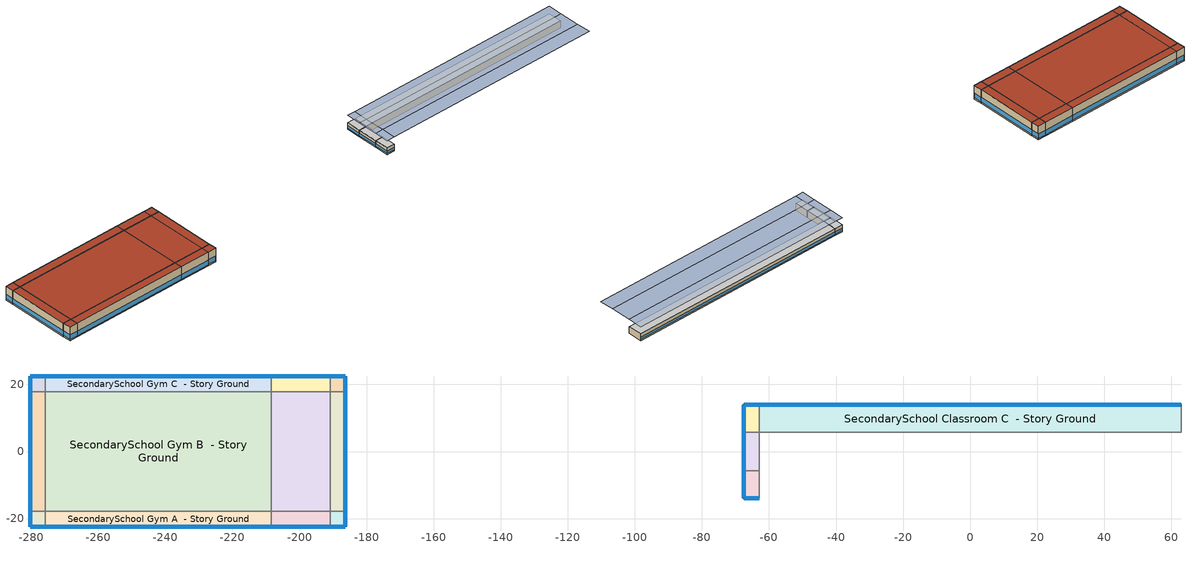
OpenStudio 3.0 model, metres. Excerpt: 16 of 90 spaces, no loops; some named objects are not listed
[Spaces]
SecondarySchool Classroom A end_a - Story Ground
 floor adiabatic (Typical Interior Floor): -67.46,-13.88 -67.46,-5.74 -62.89,-5.74 -62.89,-13.88 z0
 wall outside: -67.46,-5.74 -67.46,-13.88 -62.89,-13.88 z0:3.96
 wall to SecondarySchool Corridor B end_a - Story Ground: -62.89,-5.74 -67.46,-5.74 z0:3.96
 wall to SecondarySchool Classroom A  - Story Ground: -62.89,-13.88 -62.89,-5.74 z0:3.96
 window: -67.46,-5.77 -67.46,-13.86 / -67.44,-13.88 -62.92,-13.88 z0.76:2.08
 ceiling adiabatic (Typical Interior Ceiling): -62.89,-13.88 -62.89,-5.74 -67.46,-5.74 -67.46,-13.88 z3.96
SecondarySchool Corridor B end_a - Story Ground
 floor adiabatic (Typical Interior Floor): -67.46,-5.74 -67.46,5.74 -62.89,5.74 -62.89,-5.74 z0
 wall outside: -67.46,5.74 -67.46,-5.74 z0:3.96
 wall to SecondarySchool Classroom C end_a - Story Ground: -62.89,5.74 -67.46,5.74 z0:3.96
 wall to SecondarySchool Corridor B  - Story Ground: -62.89,-5.74 -62.89,5.74 z0:3.96
 window: -67.46,5.72 -67.46,-5.72 z0.76:2.08
 ceiling adiabatic (Typical Interior Ceiling): -62.89,-5.74 -62.89,5.74 -67.46,5.74 -67.46,-5.74 z3.96
SecondarySchool Classroom C end_a - Story Ground
 floor adiabatic (Typical Interior Floor): -67.46,5.74 -67.46,13.88 -62.89,13.88 -62.89,5.74 z0
 wall outside: -62.89,13.88 -67.46,13.88 -67.46,5.74 z0:3.96
 wall to SecondarySchool Classroom C  - Story Ground: -62.89,5.74 -62.89,13.88 z0:3.96
 window: -67.46,13.86 -67.46,5.77 / -62.92,13.88 -67.44,13.88 z0.76:2.08
 ceiling adiabatic (Typical Interior Ceiling): -62.89,5.74 -62.89,13.88 -67.46,13.88 -67.46,5.74 z3.96
SecondarySchool Classroom C  - Story Ground
 floor adiabatic (Typical Interior Floor): -62.89,5.74 -62.89,13.88 62.89,13.88 62.89,5.74 z0
 wall outside: 62.89,13.88 -62.89,13.88 z0:3.96
 wall to SecondarySchool Classroom C end_b - Story Ground: 62.89,5.74 62.89,13.88 z0:3.96
 wall to SecondarySchool Corridor B  - Story Ground: -62.89,5.74 62.89,5.74 z0:3.96
 window: 62.87,13.88 -62.87,13.88 z0.76:2.07
 ceiling adiabatic (Typical Interior Ceiling): 62.89,5.74 62.89,13.88 -62.89,13.88 -62.89,5.74 z3.96
SecondarySchool Gym A end_a - Story Ground
 floor ground: -280.39,-22.39 -280.39,-17.82 -275.82,-17.82 -275.82,-22.39 z0
 wall outside: -280.39,-17.82 -280.39,-22.39 -275.82,-22.39 z0:7.92
 wall to SecondarySchool Gym B end_a - Story Ground: -275.82,-17.82 -280.39,-17.82 z0:7.92
 wall to SecondarySchool Gym A  - Story Ground: -275.82,-22.39 -275.82,-17.82 z0:7.92
 window: -280.36,-22.39 -275.84,-22.39 / -280.39,-17.85 -280.39,-22.37 z0.76:3.41
 roof outside: -275.82,-22.39 -275.82,-17.82 -280.39,-17.82 -280.39,-22.39 z7.92
SecondarySchool Gym B end_a - Story Ground
 floor ground: -280.39,-17.82 -280.39,17.82 -275.82,17.82 -275.82,-17.82 z0
 wall outside: -280.39,17.82 -280.39,-17.82 z0:7.92
 wall to SecondarySchool Gym C end_a - Story Ground: -275.82,17.82 -280.39,17.82 z0:7.92
 wall to SecondarySchool Gym B  - Story Ground: -275.82,-17.82 -275.82,17.82 z0:7.92
 window: -280.39,17.8 -280.39,-17.8 z0.76:3.38
 roof outside: -275.82,-17.82 -275.82,17.82 -280.39,17.82 -280.39,-17.82 z7.92
SecondarySchool Gym C end_a - Story Ground
 floor ground: -280.39,17.82 -280.39,22.39 -275.82,22.39 -275.82,17.82 z0
 wall outside: -275.82,22.39 -280.39,22.39 -280.39,17.82 z0:7.92
 wall to SecondarySchool Gym C  - Story Ground: -275.82,17.82 -275.82,22.39 z0:7.92
 window: -280.39,22.37 -280.39,17.85 / -275.84,22.39 -280.36,22.39 z0.76:3.41
 roof outside: -275.82,17.82 -275.82,22.39 -280.39,22.39 -280.39,17.82 z7.92
SecondarySchool Gym A  - Story Ground
 floor ground: -275.82,-22.39 -275.82,-17.82 -208.38,-17.82 -208.38,-22.39 z0
 wall outside: -275.82,-22.39 -208.38,-22.39 z0:7.92
 wall to SecondarySchool Gym B  - Story Ground: -208.38,-17.82 -275.82,-17.82 z0:7.92
 wall to SecondarySchool Auditorium A  - Story Ground: -208.38,-22.39 -208.38,-17.82 z0:7.92
 window: -275.79,-22.39 -208.41,-22.39 z0.76:3.38
 roof outside: -208.38,-22.39 -208.38,-17.82 -275.82,-17.82 -275.82,-22.39 z7.92
SecondarySchool Gym B  - Story Ground
 floor ground: -275.82,-17.82 -275.82,17.82 -208.38,17.82 -208.38,-17.82 z0
 wall to SecondarySchool Gym C  - Story Ground: -208.38,17.82 -275.82,17.82 z0:7.92
 wall to SecondarySchool Auditorium B  - Story Ground: -208.38,-17.82 -208.38,17.82 z0:7.92
 roof outside: -208.38,-17.82 -208.38,17.82 -275.82,17.82 -275.82,-17.82 z7.92
SecondarySchool Gym C  - Story Ground
 floor ground: -275.82,17.82 -275.82,22.39 -208.38,22.39 -208.38,17.82 z0
 wall outside: -208.38,22.39 -275.82,22.39 z0:7.92
 wall to SecondarySchool Auditorium C  - Story Ground: -208.38,17.82 -208.38,22.39 z0:7.92
 window: -208.41,22.39 -275.79,22.39 z0.76:3.38
 roof outside: -208.38,17.82 -208.38,22.39 -275.82,22.39 -275.82,17.82 z7.92
SecondarySchool Auditorium A  - Story Ground
 floor ground: -208.38,-22.39 -208.38,-17.82 -190.91,-17.82 -190.91,-22.39 z0
 wall outside: -208.38,-22.39 -190.91,-22.39 z0:7.92
 wall to SecondarySchool Auditorium B  - Story Ground: -190.91,-17.82 -208.38,-17.82 z0:7.92
 wall to SecondarySchool Auditorium A end_b - Story Ground: -190.91,-22.39 -190.91,-17.82 z0:7.92
 window: -208.36,-22.39 -190.93,-22.39 z0.76:3.38
 roof outside: -190.91,-22.39 -190.91,-17.82 -208.38,-17.82 -208.38,-22.39 z7.92
SecondarySchool Auditorium B  - Story Ground
 floor ground: -208.38,-17.82 -208.38,17.82 -190.91,17.82 -190.91,-17.82 z0
 wall to SecondarySchool Auditorium C  - Story Ground: -190.91,17.82 -208.38,17.82 z0:7.92
 wall to SecondarySchool Auditorium B end_b - Story Ground: -190.91,-17.82 -190.91,17.82 z0:7.92
 roof outside: -190.91,-17.82 -190.91,17.82 -208.38,17.82 -208.38,-17.82 z7.92
SecondarySchool Auditorium C  - Story Ground
 floor ground: -208.38,17.82 -208.38,22.39 -190.91,22.39 -190.91,17.82 z0
 wall outside: -190.91,22.39 -208.38,22.39 z0:7.92
 wall to SecondarySchool Auditorium C end_b - Story Ground: -190.91,17.82 -190.91,22.39 z0:7.92
 window: -190.93,22.39 -208.36,22.39 z0.76:3.38
 roof outside: -190.91,17.82 -190.91,22.39 -208.38,22.39 -208.38,17.82 z7.92
SecondarySchool Auditorium A end_b - Story Ground
 floor ground: -190.91,-22.39 -190.91,-17.82 -186.34,-17.82 -186.34,-22.39 z0
 wall outside: -190.91,-22.39 -186.34,-22.39 -186.34,-17.82 z0:7.92
 wall to SecondarySchool Auditorium B end_b - Story Ground: -186.34,-17.82 -190.91,-17.82 z0:7.92
 window: -186.34,-22.37 -186.34,-17.85 / -190.88,-22.39 -186.36,-22.39 z0.76:3.41
 roof outside: -186.34,-22.39 -186.34,-17.82 -190.91,-17.82 -190.91,-22.39 z7.92
SecondarySchool Auditorium B end_b - Story Ground
 floor ground: -190.91,-17.82 -190.91,17.82 -186.34,17.82 -186.34,-17.82 z0
 wall outside: -186.34,-17.82 -186.34,17.82 z0:7.92
 wall to SecondarySchool Auditorium C end_b - Story Ground: -186.34,17.82 -190.91,17.82 z0:7.92
 window: -186.34,-17.8 -186.34,17.8 z0.76:3.38
 roof outside: -186.34,-17.82 -186.34,17.82 -190.91,17.82 -190.91,-17.82 z7.92
SecondarySchool Auditorium C end_b - Story Ground
 floor ground: -190.91,17.82 -190.91,22.39 -186.34,22.39 -186.34,17.82 z0
 wall outside: -186.34,17.82 -186.34,22.39 -190.91,22.39 z0:7.92
 window: -186.36,22.39 -190.88,22.39 / -186.34,17.85 -186.34,22.37 z0.76:3.41
 roof outside: -186.34,17.82 -186.34,22.39 -190.91,22.39 -190.91,17.82 z7.92
shading: -186.34,-22.39 -186.34,-17.82 -190.91,-17.82 -190.91,-22.39 z8.23; -190.91,-22.39 -190.91,-17.82 -208.38,-17.82 -208.38,-22.39 z8.23; -208.38,17.82 -208.38,22.39 -275.82,22.39 -275.82,17.82 z8.23; -208.38,-17.82 -208.38,17.82 -275.82,17.82 -275.82,-17.82 z8.23; -208.38,-22.39 -208.38,-17.82 -275.82,-17.82 -275.82,-22.39 z8.23; -275.82,17.82 -275.82,22.39 -280.39,22.39 -280.39,17.82 z8.23; -275.82,-22.39 -275.82,-17.82 -280.39,-17.82 -280.39,-22.39 z8.23; -62.89,5.74 -62.89,13.88 -67.46,13.88 -67.46,5.74 z8.23; 62.89,5.74 62.89,13.88 -62.89,13.88 -62.89,5.74 z8.23; 62.89,-5.74 62.89,5.74 -62.89,5.74 -62.89,-5.74 z8.23; -186.34,17.82 -186.34,22.39 -190.91,22.39 -190.91,17.82 z8.23; 62.89,-13.88 62.89,-5.74 -62.89,-5.74 -62.89,-13.88 z8.23; -190.91,17.82 -190.91,22.39 -208.38,22.39 -208.38,17.82 z8.23; -62.89,-5.74 -62.89,5.74 -67.46,5.74 -67.46,-5.74 z8.23; -62.89,-13.88 -62.89,-5.74 -67.46,-5.74 -67.46,-13.88 z8.23; -275.82,-17.82 -275.82,17.82 -280.39,17.82 -280.39,-17.82 z8.23; -190.91,-17.82 -190.91,17.82 -208.38,17.82 -208.38,-17.82 z8.23; -186.34,-17.82 -186.34,17.82 -190.91,17.82 -190.91,-17.82 z8.23
[Site]
Chicago Ohare Intl Ap_IL_USA: Latitude {deg}=41.98; Longitude {deg}=-87.92; Time Zone {hr}=-6; Elevation {m}=201; Terrain=City
[ClimateZones]
Climate Zone Institution Name 1=ASHRAE; Climate Zone Document Name 1=ANSI/ASHRAE Standard 169; Climate Zone Document Year 1=2006; Climate Zone Value 1=5A
[Site:WaterMainsTemperature]
Calculation Method=Correlation; Annual Average Outdoor Air Temperature {C}=9.925; Maximum Difference In Monthly Average Outdoor Air Temperatures {deltaC}=28.7
[SizingPeriod:DesignDay] Barometric Pressure {Pa}=98934; Sky Clearness=0; Rain Indicator=0; Snow Indicator=0; Day of Month=21; Daylight Saving Time Indicator=0; Humidity Indicating Type=Wetbulb; Dry-Bulb Temperature Range Modifier Type=DefaultMultipliers
Name | Maximum Dry-Bulb Temperature {C} | Daily Dry-Bulb Temperature Range {deltaC} | Humidity Indicating Conditions at Maximum Dry-Bulb | Wind Speed {m/s} | Wind Direction {deg} | Month | Day Type | Solar Model Indicator | ASHRAE Taub | ASHRAE Taud
Chicago Ohare Intl Ap Ann Clg .4% Condns DB=>MWB 1 | 33.3 | 10.5 | 23.7 | 5.2 | 230 | 7 | SummerDesignDay | ASHRAETau | 0.455 | 2.05
Chicago Ohare Intl Ap Ann Clg .4% Condns WB=>MDB 1 | 31.2 | 10.5 | 25.5 | 5.2 | 230 | 7 | SummerDesignDay | ASHRAETau | 0.455 | 2.05
Chicago Ohare Intl Ap Ann Htg 99.6% Condns DB 1 | -20 | 0 | -20 | 4.9 | 270 | 1 | WinterDesignDay | ASHRAEClearSky
[Building]
90.1-2013|SecondarySchool: Default Construction Set=Res 90.1-2013 - SecSchl - ASHRAE 169-2013-5A; Standards Building Type=SecondarySchool
[Site:GroundTemperature:BuildingSurface]
20.75, 20.7, 20.7, 20.72, 20.75, 22.99, 23.34, 23.42, 23.45, 21.19, 20.91, 20.81
[DefaultConstructionSet]
Res 90.1-2013 - SecSchl - ASHRAE 169-2013-5A: Default Exterior Surface Constructions=Default Surface Constructions 1; Default Interior Surface Constructions=Default Surface Constructions 2; Default Ground Contact Surface Constructions=Default Surface Constructions 3; Default Exterior SubSurface Constructions=Default Sub Surface Constructions 1; Default Interior SubSurface Constructions=Default Sub Surface Constructions 2; Interior Partition Construction=Typical Interior Partition
[DefaultSurfaceConstructions]
Name | Floor Construction | Wall Construction | Roof Ceiling Construction
Default Surface Constructions 1 | Typical Insulated Exterior Mass Floor R-17.54 | Typical Insulated Steel Framed Exterior Wall R-18.18 | Typical IEAD Roof R-31.25
Default Surface Constructions 2 | Typical Interior Floor | Typical Interior Wall | Typical Interior Ceiling
Default Surface Constructions 3 | Typical Insulated Carpeted 8in Slab Floor | Typical Insulated Basement Mass Wall
[Construction]
Typical Insulated Exterior Mass Floor R-17.54: Typical Insulation R-14.97, 4 in. Normalweight Concrete Floor, Typical Carpet Pad
Typical Insulated Steel Framed Exterior Wall R-18.18: 25mm Stucco, 5/8 in. Gypsum Board, Typical Insulation R-16.0, 5/8 in. Gypsum Board
Typical IEAD Roof R-31.25: Roof Membrane, Typical Insulation R-30.13, Metal Roof Surface
Typical Interior Floor: 100mm Normalweight concrete floor, CP02 CARPET PAD
Typical Interior Wall: G01 13mm gypsum board, G01 13mm gypsum board
Typical Interior Ceiling: CP02 CARPET PAD, 100mm Normalweight concrete floor
Typical Insulated Carpeted 8in Slab Floor: 8 in. Normalweight Concrete Floor, Typical Carpet Pad
Typical Insulated Basement Mass Wall: 8 in. Concrete Block Basement Wall
U 0.48 SHGC 0.40 Dbl Ref-D Clr 6mm/13mm: REF D CLEAR 6MM, AIR 13MM, CLEAR 6MM
Typical Insulated Metal Door R-2.0: F08 Metal surface, Typical Insulation R-1.15
U 0.44 SHGC 0.26 Dbl Ref-B-H Clr 6mm/13mm Air: REF B CLEAR HI 6MM, AIR 13MM, CLEAR 6MM
Typical Overhead Door R-2.0: Typical Insulation R-1.15 1
Window_U_0.50_SHGC_0.40_Skylight_Frame_Width_0.430_in: Glass_2052_LayerAvg, Gap_1_W_0_0038, Glass_2027F_LayerAvg
Typical Interior Window: Clear 3mm
Typical Interior Door; Typical Interior Partition: G05 25mm wood
[Material:NoMass] Roughness=Smooth; Thermal Absorptance=0.9; Solar Absorptance=0.7
Name | Thermal Resistance {m2-K/W} | Visible Absorptance
Typical Insulation R-14.97 | 2.63723 | 0.7
Typical Carpet Pad; CP02 CARPET PAD | 0.21648 | 0.8
Typical Insulation R-16.0 | 2.81828 | 0.7
Typical Insulation R-30.13 | 5.30668 | 0.7
Typical Insulation R-1.15 | 0.202509 | 0.7
Typical Insulation R-1.15 1 | 0.202527 | 0.7
[Material]
Name | Roughness | Thickness {m} | Conductivity {W/m-K} | Density {kg/m3} | Specific Heat {J/kg-K} | Thermal Absorptance | Solar Absorptance | Visible Absorptance
4 in. Normalweight Concrete Floor | MediumRough | 0.1016 | 2.31 | 2322 | 832 | 0.9 | 0.7 | 0.7
25mm Stucco | Smooth | 0.0254 | 0.72 | 1856 | 840 | 0.9 | 0.7 | 0.7
5/8 in. Gypsum Board | MediumSmooth | 0.0159 | 0.16 | 800 | 1090 | 0.9 | 0.7 | 0.7
Roof Membrane | VeryRough | 0.0095 | 0.16 | 1121.29 | 1460 | 0.9 | 0.7 | 0.7
Metal Roof Surface; F08 Metal surface | Smooth | 0.0008 | 45.28 | 7824 | 500 | 0.9 | 0.7 | 0.7
100mm Normalweight concrete floor | MediumRough | 0.1016 | 2.31045 | 2322 | 832.557 |  | 0 | 0
G01 13mm gypsum board | Smooth | 0.0127 | 0.160031 | 800.001 | 1090.73 | 0.9 | 0.7 | 0.5
8 in. Normalweight Concrete Floor | MediumRough | 0.2032 | 2.31 | 2322 | 832 | 0.9 | 0.7 | 0.7
8 in. Concrete Block Basement Wall | MediumRough | 0.2032 | 1.326 | 1842 | 912 | 0.9 | 0.7 | 0.7
G05 25mm wood | MediumSmooth | 0.0254 | 0.15 | 608 | 1630 | 0.9 | 0.5 | 0.5
[DefaultSubSurfaceConstructions]
Name | Fixed Window Construction | Operable Window Construction | Door Construction | Glass Door Construction | Overhead Door Construction | Skylight Construction | Tubular Daylight Dome Construction | Tubular Daylight Diffuser Construction
Default Sub Surface Constructions 1 | U 0.48 SHGC 0.40 Dbl Ref-D Clr 6mm/13mm | U 0.48 SHGC 0.40 Dbl Ref-D Clr 6mm/13mm | Typical Insulated Metal Door R-2.0 | U 0.44 SHGC 0.26 Dbl Ref-B-H Clr 6mm/13mm Air | Typical Overhead Door R-2.0 | Window_U_0.50_SHGC_0.40_Skylight_Frame_Width_0.430_in | Typical Interior Window | Typical Interior Window
Default Sub Surface Constructions 2 | Typical Interior Window | Typical Interior Window | Typical Interior Door
[WindowMaterial:Glazing] Optical Data Type=SpectralAverage; Infrared Transmittance at Normal Incidence=0; Dirt Correction Factor for Solar and Visible Transmittance=1; Solar Diffusing=No
Name | Thickness {m} | Solar Transmittance at Normal Incidence | Front Side Solar Reflectance at Normal Incidence | Back Side Solar Reflectance at Normal Incidence | Visible Transmittance at Normal Incidence | Front Side Visible Reflectance at Normal Incidence | Back Side Visible Reflectance at Normal Incidence | Front Side Infrared Hemispherical Emissivity | Back Side Infrared Hemispherical Emissivity | Conductivity {W/m-K}
REF D CLEAR 6MM | 0.006 | 0.429 | 0.308 | 0.379 | 0.334 | 0.453 | 0.505 | 0.84 | 0.82 | 0.9
CLEAR 6MM | 0.006 | 0.775 | 0.071 | 0.071 | 0.881 | 0.08 | 0.08 | 0.84 | 0.84 | 0.9
REF B CLEAR HI 6MM | 0.006 | 0.24 | 0.16 | 0.32 | 0.3 | 0.16 | 0.29 | 0.84 | 0.6 | 0.9
Glass_2052_LayerAvg | 0.00837 | 0.507767 | 0.054228 | 0.0544931 | 0.586833 | 0.05805 | 0.058397 | 0.84 | 0.84 | 1
Glass_2027F_LayerAvg | 0.004 | 0.369744 | 0.470069 | 0.340935 | 0.765222 | 0.0546 | 0.073741 | 0.03675 | 0.84 | 1
Clear 3mm | 0.003 | 0.837 | 0.075 | 0.075 | 0.898 | 0.081 | 0.081 | 0.84 | 0.84 | 0.9
[WindowMaterial:Gas] Gas Type=Air
Name | Thickness {m}
AIR 13MM | 0.0127
Gap_1_W_0_0038 | 0.0038
[SpaceType] Standards Building Type=SecondarySchool
Name | Default Schedule Set | Design Specification Outdoor Air Object | Standards Space Type
SecondarySchool Auditorium - 90.1-2013 | SecondarySchool Auditorium Schedule Set | SecondarySchool Auditorium Ventilation | Auditorium
SecondarySchool Gym - 90.1-2013 | SecondarySchool Gym Schedule Set | SecondarySchool Gym Ventilation | Gym
SecondarySchool Corridor - 90.1-2013 | SecondarySchool Corridor Schedule Set | SecondarySchool Corridor Ventilation | Corridor
SecondarySchool Classroom - 90.1-2013 | SecondarySchool Classroom Schedule Set | SecondarySchool Classroom Ventilation | Classroom
[BuildingStory]
Story Ground: Nominal Z Coordinate {m}=0; Nominal Floor to Floor Height {m}=3.9624
[Space] Building Story=Story Ground
Name | Space Type | Thermal Zone
SecondarySchool Classroom A end_a - Story Ground | SecondarySchool Classroom - 90.1-2013 | Zone SecondarySchool Classroom A end_a - Story Ground
SecondarySchool Corridor B end_a - Story Ground | SecondarySchool Corridor - 90.1-2013 | Zone SecondarySchool Corridor B end_a - Story Ground
SecondarySchool Classroom C end_a - Story Ground | SecondarySchool Classroom - 90.1-2013 | Zone SecondarySchool Classroom C end_a - Story Ground
SecondarySchool Classroom C  - Story Ground | SecondarySchool Classroom - 90.1-2013 | Zone SecondarySchool Classroom C  - Story Ground
SecondarySchool Gym A end_a - Story Ground | SecondarySchool Gym - 90.1-2013 | Zone SecondarySchool Gym A end_a - Story Ground
SecondarySchool Gym B end_a - Story Ground | SecondarySchool Gym - 90.1-2013 | Zone SecondarySchool Gym B end_a - Story Ground
SecondarySchool Gym C end_a - Story Ground | SecondarySchool Gym - 90.1-2013 | Zone SecondarySchool Gym C end_a - Story Ground
SecondarySchool Gym A  - Story Ground | SecondarySchool Gym - 90.1-2013 | Zone SecondarySchool Gym A  - Story Ground
SecondarySchool Gym B  - Story Ground | SecondarySchool Gym - 90.1-2013 | Zone SecondarySchool Gym B  - Story Ground
SecondarySchool Gym C  - Story Ground | SecondarySchool Gym - 90.1-2013 | Zone SecondarySchool Gym C  - Story Ground
SecondarySchool Auditorium A  - Story Ground | SecondarySchool Auditorium - 90.1-2013 | Zone SecondarySchool Auditorium A  - Story Ground
SecondarySchool Auditorium B  - Story Ground | SecondarySchool Auditorium - 90.1-2013 | Zone SecondarySchool Auditorium B  - Story Ground
SecondarySchool Auditorium C  - Story Ground | SecondarySchool Auditorium - 90.1-2013 | Zone SecondarySchool Auditorium C  - Story Ground
SecondarySchool Auditorium A end_b - Story Ground | SecondarySchool Auditorium - 90.1-2013 | Zone SecondarySchool Auditorium A end_b - Story Ground
SecondarySchool Auditorium B end_b - Story Ground | SecondarySchool Auditorium - 90.1-2013 | Zone SecondarySchool Auditorium B end_b - Story Ground
SecondarySchool Auditorium C end_b - Story Ground | SecondarySchool Auditorium - 90.1-2013 | Zone SecondarySchool Auditorium C end_b - Story Ground
[ThermalZone] Multiplier=1; Use Ideal Air Loads=No
Name | Primary Daylighting Control | Fraction of Zone Controlled by Primary Daylighting Control | Secondary Daylighting Control | Fraction of Zone Controlled by Secondary Daylighting Control | Thermostat
Zone SecondarySchool Classroom A end_a - Story Ground | SecondarySchool Classroom A end_a - Story Ground Daylt Sensor 1 | 0.594 | SecondarySchool Classroom A end_a - Story Ground Daylt Sensor 2 | 0.361 | SecondarySchool Classroom - 90.1-2013 Thermostat 18
Zone SecondarySchool Corridor B end_a - Story Ground | SecondarySchool Corridor B end_a - Story Ground Daylt Sensor 1 | 0.454 | SecondarySchool Corridor B end_a - Story Ground Daylt Sensor 2 | 0.454 | SecondarySchool Corridor - 90.1-2013 Thermostat 9
Zone SecondarySchool Classroom C end_a - Story Ground | SecondarySchool Classroom C end_a - Story Ground Daylt Sensor 1 | 0.594 | SecondarySchool Classroom C end_a - Story Ground Daylt Sensor 2 | 0.361 | SecondarySchool Classroom - 90.1-2013 Thermostat 10
Zone SecondarySchool Classroom C  - Story Ground | SecondarySchool Classroom C  - Story Ground Daylt Sensor 1 | 0.254 | SecondarySchool Classroom C  - Story Ground Daylt Sensor 2 | 0.254 | SecondarySchool Classroom - 90.1-2013 Thermostat 8
Zone SecondarySchool Gym A end_a - Story Ground | SecondarySchool Gym A end_a - Story Ground Daylt Sensor 1 | 0.935 |  |  | SecondarySchool Gym - 90.1-2013 Thermostat 4
Zone SecondarySchool Gym B end_a - Story Ground | SecondarySchool Gym B end_a - Story Ground Daylt Sensor 1 | 0.739 | SecondarySchool Gym B end_a - Story Ground Daylt Sensor 2 | 0.26 | SecondarySchool Gym - 90.1-2013 Thermostat 3
Zone SecondarySchool Gym C end_a - Story Ground | SecondarySchool Gym C end_a - Story Ground Daylt Sensor 1 | 0.935 |  |  | SecondarySchool Gym - 90.1-2013 Thermostat 1
Zone SecondarySchool Gym A  - Story Ground | SecondarySchool Gym A  - Story Ground Daylt Sensor 1 | 0.739 | SecondarySchool Gym A  - Story Ground Daylt Sensor 2 | 0.26 | SecondarySchool Gym - 90.1-2013 Thermostat
Zone SecondarySchool Gym B  - Story Ground |  |  |  |  | SecondarySchool Gym - 90.1-2013 Thermostat 5
Zone SecondarySchool Gym C  - Story Ground | SecondarySchool Gym C  - Story Ground Daylt Sensor 1 | 0.739 | SecondarySchool Gym C  - Story Ground Daylt Sensor 2 | 0.26 | SecondarySchool Gym - 90.1-2013 Thermostat 2
Zone SecondarySchool Auditorium A  - Story Ground | SecondarySchool Auditorium A  - Story Ground Daylt Sensor 1 | 0.74 | SecondarySchool Auditorium A  - Story Ground Daylt Sensor 2 | 0.259 | SecondarySchool Auditorium - 90.1-2013 Thermostat 2
Zone SecondarySchool Auditorium B  - Story Ground |  |  |  |  | SecondarySchool Auditorium - 90.1-2013 Thermostat 3
Zone SecondarySchool Auditorium C  - Story Ground | SecondarySchool Auditorium C  - Story Ground Daylt Sensor 1 | 0.74 | SecondarySchool Auditorium C  - Story Ground Daylt Sensor 2 | 0.259 | SecondarySchool Auditorium - 90.1-2013 Thermostat 1
Zone SecondarySchool Auditorium A end_b - Story Ground |  |  |  |  | SecondarySchool Auditorium - 90.1-2013 Thermostat
Zone SecondarySchool Auditorium B end_b - Story Ground | SecondarySchool Auditorium B end_b - Story Ground Daylt Sensor 1 | 0.739 | SecondarySchool Auditorium B end_b - Story Ground Daylt Sensor 2 | 0.26 | SecondarySchool Auditorium - 90.1-2013 Thermostat 5
Zone SecondarySchool Auditorium C end_b - Story Ground |  |  |  |  | SecondarySchool Auditorium - 90.1-2013 Thermostat 4
[People:Definition] Number of People Calculation Method=People/Area; Fraction Radiant=0.3
Name | People per Space Floor Area {person/m2}
SecondarySchool Classroom People Definition | 0.376737
SecondarySchool Auditorium People Definition | 1.61459
SecondarySchool Gym People Definition | 0.322917
[People] Work Efficiency Schedule=Work Efficiency Schedule; Clothing Insulation Schedule=Clothing Schedule; Air Velocity Schedule=Air Velocity Schedule; Multiplier=1
Name | People Definition | Space or SpaceType
SecondarySchool Classroom People | SecondarySchool Classroom People Definition | SecondarySchool Classroom - 90.1-2013
SecondarySchool Auditorium People | SecondarySchool Auditorium People Definition | SecondarySchool Auditorium - 90.1-2013
SecondarySchool Gym People | SecondarySchool Gym People Definition | SecondarySchool Gym - 90.1-2013
[Lights:Definition] Design Level Calculation Method=Watts/Area; Fraction Radiant=0.37; Fraction Visible=0.2; Return Air Fraction=0
Name | Watts per Space Floor Area {W/m2}
SecondarySchool Classroom Lights Definition | 13.3472
SecondarySchool Auditorium Lights Definition | 6.78126
SecondarySchool Corridor Lights Definition | 7.10418
SecondarySchool Gym Lights Definition | 7.75002
[Lights] Fraction Replaceable=1
Name | Lights Definition | Space or SpaceType
SecondarySchool Classroom Lights | SecondarySchool Classroom Lights Definition | SecondarySchool Classroom - 90.1-2013
SecondarySchool Auditorium Lights | SecondarySchool Auditorium Lights Definition | SecondarySchool Auditorium - 90.1-2013
SecondarySchool Corridor Lights | SecondarySchool Corridor Lights Definition | SecondarySchool Corridor - 90.1-2013
SecondarySchool Gym Lights | SecondarySchool Gym Lights Definition | SecondarySchool Gym - 90.1-2013
[ElectricEquipment:Definition] Design Level Calculation Method=Watts/Area; Fraction Latent=0; Fraction Radiant=0.5; Fraction Lost=0
Name | Watts per Space Floor Area {W/m2}
SecondarySchool Classroom Elec Equip Definition | 9.99967
SecondarySchool Auditorium Elec Equip Definition; SecondarySchool Gym Elec Equip Definition | 4.9514
SecondarySchool Corridor Elec Equip Definition | 3.98265
[ElectricEquipment]
Name | Electric Equipment Definition | Space or SpaceType
SecondarySchool Classroom Elec Equip | SecondarySchool Classroom Elec Equip Definition | SecondarySchool Classroom - 90.1-2013
SecondarySchool Auditorium Elec Equip | SecondarySchool Auditorium Elec Equip Definition | SecondarySchool Auditorium - 90.1-2013
SecondarySchool Corridor Elec Equip | SecondarySchool Corridor Elec Equip Definition | SecondarySchool Corridor - 90.1-2013
SecondarySchool Gym Elec Equip | SecondarySchool Gym Elec Equip Definition | SecondarySchool Gym - 90.1-2013
[DesignSpecification:OutdoorAir] Outdoor Air Method=Sum; Outdoor Air Flow per Person {m3/s-person}=0; Outdoor Air Flow Rate {m3/s}=0; Outdoor Air Flow Air Changes per Hour {1/hr}=0
Name | Outdoor Air Flow per Floor Area {m3/s-m2}
SecondarySchool Classroom Ventilation | 0.0023876
SecondarySchool Auditorium Ventilation | 0.0041148
SecondarySchool Corridor Ventilation | 0.0003048
SecondarySchool Gym Ventilation | 0.001524
[DefaultScheduleSet] People Activity Level Schedule=SchoolSecondary ACTIVITY_SCH; Electric Equipment Schedule=SchoolSecondary BLDG_EQUIP_SCH_2013; Infiltration Schedule=SchoolSecondary INFIL_SCH_PNNL
Name | Number of People Schedule | Lighting Schedule
SecondarySchool Classroom Schedule Set | SchoolSecondary BLDG_OCC_SCH | SchoolSecondary BLDG_LIGHT_CLASSROOM_SCH_2013
SecondarySchool Auditorium Schedule Set | SchoolSecondary BLDG_OCC_SCH_Auditorium | SchoolSecondary BLDG_LIGHT_SCH_2013
SecondarySchool Corridor Schedule Set | SchoolSecondary BLDG_OCC_SCH | SchoolSecondary BLDG_LIGHT_CORRIDOR_SCH_2013
SecondarySchool Gym Schedule Set | SchoolSecondary BLDG_OCC_SCH_Gym | SchoolSecondary BLDG_LIGHT_GYM_SCH_2013
[SpaceInfiltration:DesignFlowRate] Schedule=Always On Discrete; Design Flow Rate Calculation Method=Flow/ExteriorArea; Constant Term Coefficient=0; Temperature Term Coefficient=0; Velocity Term Coefficient=0.224; Velocity Squared Term Coefficient=0
Name | Space or SpaceType | Flow per Exterior Surface Area {m3/s-m2}
SecondarySchool Auditorium A  - Story Ground Infiltration | SecondarySchool Auditorium A  - Story Ground | 0.000361193
SecondarySchool Auditorium A end_b - Story Ground Infiltration | SecondarySchool Auditorium A end_b - Story Ground | 0.000442057
SecondarySchool Auditorium B end_b - Story Ground Infiltration | SecondarySchool Auditorium B end_b - Story Ground | 0.000361193
SecondarySchool Auditorium C  - Story Ground Infiltration | SecondarySchool Auditorium C  - Story Ground | 0.000361193
SecondarySchool Auditorium C end_b - Story Ground Infiltration | SecondarySchool Auditorium C end_b - Story Ground | 0.000442057
SecondarySchool Classroom A end_a - Story Ground Infiltration | SecondarySchool Classroom A end_a - Story Ground | 0.000569573
SecondarySchool Classroom C  - Story Ground Infiltration | SecondarySchool Classroom C  - Story Ground | 0.000569573
SecondarySchool Classroom C end_a - Story Ground Infiltration | SecondarySchool Classroom C end_a - Story Ground | 0.000569573
SecondarySchool Corridor B end_a - Story Ground Infiltration | SecondarySchool Corridor B end_a - Story Ground | 0.000569573
SecondarySchool Gym A  - Story Ground Infiltration | SecondarySchool Gym A  - Story Ground | 0.000361193
SecondarySchool Gym A end_a - Story Ground Infiltration | SecondarySchool Gym A end_a - Story Ground | 0.000442057
SecondarySchool Gym B end_a - Story Ground Infiltration | SecondarySchool Gym B end_a - Story Ground | 0.000361193
SecondarySchool Gym C  - Story Ground Infiltration | SecondarySchool Gym C  - Story Ground | 0.000361193
SecondarySchool Gym C end_a - Story Ground Infiltration | SecondarySchool Gym C end_a - Story Ground | 0.000442057
[Exterior:Lights:Definition]
Name | Design Level {W}
Parking Areas and Drives Def (W/ft^2) | 0.1
Building Facades Def (W/ft^2) | 0.15
Main Entries Def (W/ft) | 30
Other Doors Def (W/ft) | 20
[Exterior:Lights] Control Option=AstronomicalClock
Name | Exterior Lights Definition | Schedule | Multiplier
Parking Areas and Drives | Parking Areas and Drives Def (W/ft^2) | Schedule Ruleset 2 | 107950
Building Facades | Building Facades Def (W/ft^2) | Schedule Ruleset 1 | 44173.1
Main Entries | Main Entries Def (W/ft) | Schedule Ruleset 2 | 168.7096
Other Doors | Other Doors Def (W/ft) | Schedule Ruleset 2 | 103.335
[EnergyManagementSystem:Sensor] Output Variable or Output Meter Index Key=Environment
Name | Output Variable or Output Meter
Mains_Water_Temp_Sen | Site Mains Water Temperature
OAT; OAT_1; OAT_2 | Site Outdoor Air Drybulb Temperature
[EnergyManagementSystem:Actuator]
Mains_Water_Temp_Act: Actuated Component=Mains Water Temperature; Actuated Component Type=Schedule:Constant; Actuated Component Control Type=Schedule Value
[Daylighting:Control] Position Z-Coordinate {m}=0.762; Lighting Control Type=Stepped; Minimum Input Power Fraction for Continuous Dimming Control=0.3; Minimum Light Output Fraction for Continuous Dimming Control=0.2; Number of Stepped Control Steps=3; Probability Lighting will be Reset When Needed in Manual Stepped Control=1; Maximum Allowable Discomfort Glare Index=22
Name | Space | Position X-Coordinate {m} | Position Y-Coordinate {m} | Illuminance Setpoint {lux}
SecondarySchool Auditorium A  - Story Ground Daylt Sensor 1 | SecondarySchool Auditorium A  - Story Ground | 8.73779 | 2.23397 | 375
SecondarySchool Auditorium A  - Story Ground Daylt Sensor 2 | SecondarySchool Auditorium A  - Story Ground | 8.73779 | 4.5018 | 375
SecondarySchool Auditorium B end_b - Story Ground Daylt Sensor 1 | SecondarySchool Auditorium B end_b - Story Ground | 2.3406 | 17.8214 | 375
SecondarySchool Auditorium B end_b - Story Ground Daylt Sensor 2 | SecondarySchool Auditorium B end_b - Story Ground | 0.0753809 | 17.8214 | 375
SecondarySchool Auditorium C  - Story Ground Daylt Sensor 1 | SecondarySchool Auditorium C  - Story Ground | 8.73779 | 2.33803 | 375
SecondarySchool Auditorium C  - Story Ground Daylt Sensor 2 | SecondarySchool Auditorium C  - Story Ground | 8.73779 | 0.070205 | 375
SecondarySchool Classroom A end_a - Story Ground Daylt Sensor 1 | SecondarySchool Classroom A end_a - Story Ground | 2.286 | 1.37563 | 500
SecondarySchool Classroom A end_a - Story Ground Daylt Sensor 2 | SecondarySchool Classroom A end_a - Story Ground | 2.286 | 2.7721 | 500
SecondarySchool Classroom C  - Story Ground Daylt Sensor 1 | SecondarySchool Classroom C  - Story Ground | 62.8916 | 6.77615 | 500
SecondarySchool Classroom C  - Story Ground Daylt Sensor 2 | SecondarySchool Classroom C  - Story Ground | 62.8916 | 5.38917 | 500
SecondarySchool Classroom C end_a - Story Ground Daylt Sensor 1 | SecondarySchool Classroom C end_a - Story Ground | 1.37135 | 4.07122 | 500
SecondarySchool Classroom C end_a - Story Ground Daylt Sensor 2 | SecondarySchool Classroom C end_a - Story Ground | 2.76348 | 4.07122 | 500
SecondarySchool Corridor B end_a - Story Ground Daylt Sensor 1 | SecondarySchool Corridor B end_a - Story Ground | 1.36977 | 5.74067 | 375
SecondarySchool Corridor B end_a - Story Ground Daylt Sensor 2 | SecondarySchool Corridor B end_a - Story Ground | 2.76029 | 5.74067 | 375
SecondarySchool Gym A  - Story Ground Daylt Sensor 1 | SecondarySchool Gym A  - Story Ground | 33.7163 | 2.23024 | 500
SecondarySchool Gym A  - Story Ground Daylt Sensor 2 | SecondarySchool Gym A  - Story Ground | 33.7163 | 4.49428 | 500
SecondarySchool Gym A end_a - Story Ground Daylt Sensor 1 | SecondarySchool Gym A end_a - Story Ground | 2.286 | 2.24833 | 500
SecondarySchool Gym B end_a - Story Ground Daylt Sensor 1 | SecondarySchool Gym B end_a - Story Ground | 2.2314 | 17.8214 | 500
SecondarySchool Gym B end_a - Story Ground Daylt Sensor 2 | SecondarySchool Gym B end_a - Story Ground | 4.49662 | 17.8214 | 500
SecondarySchool Gym C  - Story Ground Daylt Sensor 1 | SecondarySchool Gym C  - Story Ground | 33.7163 | 2.34176 | 500
SecondarySchool Gym C  - Story Ground Daylt Sensor 2 | SecondarySchool Gym C  - Story Ground | 33.7163 | 0.077723 | 500
SecondarySchool Gym C end_a - Story Ground Daylt Sensor 1 | SecondarySchool Gym C end_a - Story Ground | 2.24833 | 2.286 | 500
[ThermostatSetpoint:DualSetpoint] Cooling Setpoint Temperature Schedule=SchoolSecondary CLGSETP_SCH_NO_SETBACK
Name | Heating Setpoint Temperature Schedule
SecondarySchool Classroom - 90.1-2013 Thermostat 8; SecondarySchool Classroom - 90.1-2013 Thermostat 10; SecondarySchool Classroom - 90.1-2013 Thermostat 18; SecondarySchool Corridor - 90.1-2013 Thermostat 9 | SchoolSecondary HTGSETP_SCH_YES_OPTIMUM
SecondarySchool Auditorium - 90.1-2013 Thermostat; SecondarySchool Auditorium - 90.1-2013 Thermostat 1; SecondarySchool Auditorium - 90.1-2013 Thermostat 2; SecondarySchool Auditorium - 90.1-2013 Thermostat 3; SecondarySchool Auditorium - 90.1-2013 Thermostat 4; SecondarySchool Auditorium - 90.1-2013 Thermostat 5; SecondarySchool Gym - 90.1-2013 Thermostat; SecondarySchool Gym - 90.1-2013 Thermostat 1; SecondarySchool Gym - 90.1-2013 Thermostat 2; SecondarySchool Gym - 90.1-2013 Thermostat 3; SecondarySchool Gym - 90.1-2013 Thermostat 4; SecondarySchool Gym - 90.1-2013 Thermostat 5 | SchoolSecondary HTGSETP_SCH_PSZ_AC
[Schedule:Constant]
Always On Discrete: Value=1
[Schedule:Ruleset]
Name | Default Day Schedule | Summer Design Day Schedule | Winter Design Day Schedule
Clothing Schedule | Clothing Schedule Default Winter Clothes
Air Velocity Schedule | Air Velocity Schedule Default
Work Efficiency Schedule | Work Efficiency Schedule Default
SchoolSecondary BLDG_OCC_SCH | SchoolSecondary BLDG_OCC_SCH Default | SchoolSecondary BLDG_OCC_SCH Summer Design Day | SchoolSecondary BLDG_OCC_SCH Winter Design Day
SchoolSecondary ACTIVITY_SCH | SchoolSecondary ACTIVITY_SCH Default | SchoolSecondary ACTIVITY_SCH Summer Design Day | SchoolSecondary ACTIVITY_SCH Winter Design Day
SchoolSecondary BLDG_LIGHT_CLASSROOM_SCH_2013 | SchoolSecondary BLDG_LIGHT_CLASSROOM_SCH_2013 Default | SchoolSecondary BLDG_LIGHT_CLASSROOM_SCH_2013 Summer Design Day | SchoolSecondary BLDG_LIGHT_CLASSROOM_SCH_2013 Winter Design Day
SchoolSecondary BLDG_EQUIP_SCH_2013 | SchoolSecondary BLDG_EQUIP_SCH_2013 Default | SchoolSecondary BLDG_EQUIP_SCH_2013 Summer Design Day | SchoolSecondary BLDG_EQUIP_SCH_2013 Winter Design Day 2
SchoolSecondary INFIL_SCH_PNNL | SchoolSecondary INFIL_SCH_PNNL Default | SchoolSecondary INFIL_SCH_PNNL Summer Design Day | SchoolSecondary INFIL_SCH_PNNL Winter Design Day
SchoolSecondary BLDG_OCC_SCH_Auditorium | SchoolSecondary BLDG_OCC_SCH_Auditorium Default | SchoolSecondary BLDG_OCC_SCH_Auditorium Summer Design Day | SchoolSecondary BLDG_OCC_SCH_Auditorium Winter Design Day
SchoolSecondary BLDG_LIGHT_SCH_2013 | SchoolSecondary BLDG_LIGHT_SCH_2013 Default | SchoolSecondary BLDG_LIGHT_SCH_2013 Summer Design Day | SchoolSecondary BLDG_LIGHT_SCH_2013 Winter Design Day
SchoolSecondary BLDG_LIGHT_CORRIDOR_SCH_2013 | SchoolSecondary BLDG_LIGHT_CORRIDOR_SCH_2013 Default | SchoolSecondary BLDG_LIGHT_CORRIDOR_SCH_2013 Summer Design Day | SchoolSecondary BLDG_LIGHT_CORRIDOR_SCH_2013 Winter Design Day
SchoolSecondary BLDG_OCC_SCH_Gym | SchoolSecondary BLDG_OCC_SCH_Gym Default | SchoolSecondary BLDG_OCC_SCH_Gym Summer Design Day | SchoolSecondary BLDG_OCC_SCH_Gym Winter Design Day
SchoolSecondary BLDG_LIGHT_GYM_SCH_2013 | SchoolSecondary BLDG_LIGHT_GYM_SCH_2013 Default | SchoolSecondary BLDG_LIGHT_GYM_SCH_2013 Summer Design Day | SchoolSecondary BLDG_LIGHT_GYM_SCH_2013 Winter Design Day
Schedule Ruleset 1 | Schedule Day 68
Schedule Ruleset 2 | Schedule Day 69
SchoolSecondary HTGSETP_SCH_YES_OPTIMUM | SchoolSecondary HTGSETP_SCH_YES_OPTIMUM Default | SchoolSecondary HTGSETP_SCH_YES_OPTIMUM Summer Design Day | SchoolSecondary HTGSETP_SCH_YES_OPTIMUM Winter Design Day
SchoolSecondary CLGSETP_SCH_NO_SETBACK | SchoolSecondary CLGSETP_SCH_NO_SETBACK Default | SchoolSecondary CLGSETP_SCH_NO_SETBACK Summer Design Day | SchoolSecondary CLGSETP_SCH_NO_SETBACK Winter Design Day
SchoolSecondary HTGSETP_SCH_PSZ_AC | SchoolSecondary HTGSETP_SCH_PSZ_AC Default | SchoolSecondary HTGSETP_SCH_PSZ_AC Summer Design Day | SchoolSecondary HTGSETP_SCH_PSZ_AC Winter Design Day
[Schedule:Day]
Clothing Schedule Default Winter Clothes; SchoolSecondary BLDG_LIGHT_CLASSROOM_SCH_2013 Summer Design Day; SchoolSecondary INFIL_SCH_PNNL Default; SchoolSecondary INFIL_SCH_PNNL Winter Design Day; SchoolSecondary BLDG_LIGHT_SCH_2013 Summer Design Day; SchoolSecondary BLDG_LIGHT_CORRIDOR_SCH_2013 Summer Design Day; SchoolSecondary BLDG_LIGHT_GYM_SCH_2013 Summer Design Day: 24, 0, 1
Clothing Schedule Summer Clothes: 24, 0, 0.5
Air Velocity Schedule Default: 24, 0, 0.2
Work Efficiency Schedule Default; SchoolSecondary BLDG_OCC_SCH Default; SchoolSecondary BLDG_OCC_SCH Winter Design Day; SchoolSecondary BLDG_OCC_SCH Wknd Day; SchoolSecondary BLDG_OCC_SCH Wknd Day 1; SchoolSecondary BLDG_LIGHT_CLASSROOM_SCH_2013 Winter Design Day; SchoolSecondary BLDG_OCC_SCH_Auditorium Default; SchoolSecondary BLDG_OCC_SCH_Auditorium Winter Design Day; SchoolSecondary BLDG_OCC_SCH_Auditorium Wknd Day; SchoolSecondary BLDG_OCC_SCH_Auditorium Wknd Day 1; SchoolSecondary BLDG_LIGHT_SCH_2013 Winter Design Day; SchoolSecondary BLDG_LIGHT_CORRIDOR_SCH_2013 Winter Design Day; SchoolSecondary BLDG_OCC_SCH_Gym Default; SchoolSecondary BLDG_OCC_SCH_Gym Winter Design Day; SchoolSecondary BLDG_OCC_SCH_Gym Wknd Day; SchoolSecondary BLDG_OCC_SCH_Gym Wknd Day 1; SchoolSecondary BLDG_LIGHT_GYM_SCH_2013 Winter Design Day: 24, 0, 0
SchoolSecondary BLDG_OCC_SCH Wkdy|SmrDsn Day; SchoolSecondary BLDG_OCC_SCH Summer Design Day; SchoolSecondary BLDG_OCC_SCH Wkdy|SmrDsn Day 2: 8, 0, 0, 16, 0, 0.95, 21, 0, 0.15, 24, 0, 0
SchoolSecondary BLDG_OCC_SCH Wkdy|SmrDsn Day 1: 8, 0, 0, 21, 0, 0.15, 24, 0, 0
SchoolSecondary ACTIVITY_SCH Default; SchoolSecondary ACTIVITY_SCH Winter Design Day; SchoolSecondary ACTIVITY_SCH Summer Design Day: 24, 0, 120
SchoolSecondary BLDG_LIGHT_CLASSROOM_SCH_2013 Default; SchoolSecondary BLDG_LIGHT_CLASSROOM_SCH_2013 Wknd Day; SchoolSecondary BLDG_LIGHT_CLASSROOM_SCH_2013 Wknd Day 1; SchoolSecondary BLDG_LIGHT_SCH_2013 Default; SchoolSecondary BLDG_LIGHT_SCH_2013 Wknd Day; SchoolSecondary BLDG_LIGHT_SCH_2013 Wknd Day 1; SchoolSecondary BLDG_LIGHT_CORRIDOR_SCH_2013 Default; SchoolSecondary BLDG_LIGHT_CORRIDOR_SCH_2013 Wknd Day; SchoolSecondary BLDG_LIGHT_CORRIDOR_SCH_2013 Wknd Day 1; SchoolSecondary BLDG_LIGHT_GYM_SCH_2013 Default; SchoolSecondary BLDG_LIGHT_GYM_SCH_2013 Wknd Day; SchoolSecondary BLDG_LIGHT_GYM_SCH_2013 Wknd Day 1: 24, 0, 0.1773
SchoolSecondary BLDG_LIGHT_CLASSROOM_SCH_2013 Wkdy Day; SchoolSecondary BLDG_LIGHT_CLASSROOM_SCH_2013 Wkdy Day 2: 7, 0, 0.1773, 8, 0, 0.9, 21, 0, 0.598291, 24, 0, 0.1773
SchoolSecondary BLDG_LIGHT_CLASSROOM_SCH_2013 Wkdy Day 1: 8, 0, 0.1773, 20, 0, 0.332384, 21, 0, 0.117863, 24, 0, 0.1773
SchoolSecondary BLDG_EQUIP_SCH_2013 Default; SchoolSecondary BLDG_EQUIP_SCH_2013 Default|Wknd Day; SchoolSecondary BLDG_EQUIP_SCH_2013 Default|Wknd Day 2: 24, 0, 0.295624
SchoolSecondary BLDG_EQUIP_SCH_2013 Default|Wknd Day 1: 24, 0, 0.21116
SchoolSecondary BLDG_EQUIP_SCH_2013 Summer Design Day: 8, 0, 0.35, 17, 0, 0.95, 24, 0, 0.35
SchoolSecondary BLDG_EQUIP_SCH_2013 Wkdy Day; SchoolSecondary BLDG_EQUIP_SCH_2013 Wkdy Day 2: 8, 0, 0.295624, 17, 0, 0.90367, 21, 0, 0.332931, 24, 0, 0.295624
SchoolSecondary BLDG_EQUIP_SCH_2013 Wkdy Day 1: 8, 0, 0.21116, 17, 0, 0.475616, 21, 0, 0.237808, 24, 0, 0.21116
SchoolSecondary BLDG_EQUIP_SCH_2013 Winter Design Day 2: 24, 0, 0.35
SchoolSecondary INFIL_SCH_PNNL Summer Design Day; SchoolSecondary INFIL_SCH_PNNL SmrDsn|Wkdy Day: 7, 0, 1, 21, 0, 0.25, 24, 0, 1
SchoolSecondary BLDG_OCC_SCH_Auditorium Wkdy|SmrDsn Day; SchoolSecondary BLDG_OCC_SCH_Auditorium Summer Design Day; SchoolSecondary BLDG_OCC_SCH_Auditorium Wkdy|SmrDsn Day 2: 8, 0, 0, 15, 0, 0.25, 20, 0, 0.95, 24, 0, 0
SchoolSecondary BLDG_OCC_SCH_Auditorium Wkdy|SmrDsn Day 1: 8, 0, 0, 17, 0, 0.15, 19, 0, 0.35, 24, 0, 0
SchoolSecondary BLDG_LIGHT_SCH_2013 Wkdy Day; SchoolSecondary BLDG_LIGHT_SCH_2013 Wkdy Day 2: 7, 0, 0.1773, 21, 0, 0.9, 24, 0, 0.1773
SchoolSecondary BLDG_LIGHT_SCH_2013 Wkdy Day 1: 8, 0, 0.1773, 20, 0, 0.5, 24, 0, 0.1773
SchoolSecondary BLDG_LIGHT_CORRIDOR_SCH_2013 Wkdy Day; SchoolSecondary BLDG_LIGHT_CORRIDOR_SCH_2013 Wkdy Day 2: 7, 0, 0.1773, 8, 0, 0.9, 21, 0, 0.551772, 24, 0, 0.1773
SchoolSecondary BLDG_LIGHT_CORRIDOR_SCH_2013 Wkdy Day 1: 8, 0, 0.1773, 20, 0, 0.30654, 21, 0, 0.108699, 24, 0, 0.1773
SchoolSecondary BLDG_OCC_SCH_Gym Wkdy|SmrDsn Day; SchoolSecondary BLDG_OCC_SCH_Gym Summer Design Day; SchoolSecondary BLDG_OCC_SCH_Gym Wkdy|SmrDsn Day 2: 8, 0, 0, 16, 0, 0.35, 21, 0, 0.95, 24, 0, 0
SchoolSecondary BLDG_OCC_SCH_Gym Wkdy|SmrDsn Day 1: 8, 0, 0, 21, 0, 0.35, 24, 0, 0
SchoolSecondary BLDG_LIGHT_GYM_SCH_2013 Wkdy Day; SchoolSecondary BLDG_LIGHT_GYM_SCH_2013 Wkdy Day 2: 7, 0, 0.1773, 8, 0, 0.9, 21, 0, 0.88182, 24, 0, 0.1773
SchoolSecondary BLDG_LIGHT_GYM_SCH_2013 Wkdy Day 1: 8, 0, 0.1773, 20, 0, 0.4899, 21, 0, 0.173719, 24, 0, 0.1773
Schedule Day 68: 6, 0, 0, 24, 0, 1
Schedule Day 69: 6, 0, 0.7, 24, 0, 1
SchoolSecondary HTGSETP_SCH_YES_OPTIMUM Default; SchoolSecondary HTGSETP_SCH_YES_OPTIMUM Summer Design Day; SchoolSecondary HTGSETP_SCH_PSZ_AC Default; SchoolSecondary HTGSETP_SCH_PSZ_AC Summer Design Day: 24, 0, 15.6
SchoolSecondary HTGSETP_SCH_YES_OPTIMUM Wkdy Day: 6, 0, 15.6, 7, 0, 17.8, 8, 0, 20, 21, 0, 21, 24, 0, 15.6
SchoolSecondary HTGSETP_SCH_YES_OPTIMUM Winter Design Day; SchoolSecondary HTGSETP_SCH_PSZ_AC Winter Design Day: 24, 0, 21
SchoolSecondary CLGSETP_SCH_NO_SETBACK Default; SchoolSecondary CLGSETP_SCH_NO_SETBACK Summer Design Day: 24, 0, 24
SchoolSecondary CLGSETP_SCH_NO_SETBACK Winter Design Day: 24, 0, 29.44
SchoolSecondary HTGSETP_SCH_PSZ_AC Wkdy Day: 6, 0, 15.6, 21, 0, 21, 24, 0, 15.6
[Schedule:Rule] Date Specification Type=DateRange
Name | Schedule Ruleset | Rule Order | Day Schedule | Start Month | Start Day | End Month | End Day | Apply Monday | Apply Tuesday | Apply Wednesday | Apply Thursday | Apply Friday | Apply Sunday | Apply Saturday
Schedule Rule 1 | Clothing Schedule | 0 | Clothing Schedule Summer Clothes | 5 | 1 | 9 | 30
Schedule Rule 2 | SchoolSecondary BLDG_OCC_SCH | 4 | SchoolSecondary BLDG_OCC_SCH Wkdy|SmrDsn Day | 1 | 1 | 6 | 15 | Yes | Yes | Yes | Yes | Yes
Schedule Rule 3 | SchoolSecondary BLDG_OCC_SCH | 3 | SchoolSecondary BLDG_OCC_SCH Wkdy|SmrDsn Day 1 | 6 | 16 | 9 | 15 | Yes | Yes | Yes | Yes | Yes
Schedule Rule 4 | SchoolSecondary BLDG_OCC_SCH | 2 | SchoolSecondary BLDG_OCC_SCH Wkdy|SmrDsn Day 2 | 9 | 16 | 12 | 31 | Yes | Yes | Yes | Yes | Yes
Schedule Rule 5 | SchoolSecondary BLDG_OCC_SCH | 1 | SchoolSecondary BLDG_OCC_SCH Wknd Day | 1 | 1 | 6 | 15 |  |  |  |  |  | Yes | Yes
Schedule Rule 6 | SchoolSecondary BLDG_OCC_SCH | 0 | SchoolSecondary BLDG_OCC_SCH Wknd Day 1 | 6 | 16 | 9 | 15 |  |  |  |  |  | Yes | Yes
Schedule Rule 7 | SchoolSecondary BLDG_LIGHT_CLASSROOM_SCH_2013 | 4 | SchoolSecondary BLDG_LIGHT_CLASSROOM_SCH_2013 Wkdy Day | 1 | 1 | 6 | 30 | Yes | Yes | Yes | Yes | Yes
Schedule Rule 8 | SchoolSecondary BLDG_LIGHT_CLASSROOM_SCH_2013 | 3 | SchoolSecondary BLDG_LIGHT_CLASSROOM_SCH_2013 Wkdy Day 1 | 7 | 1 | 9 | 1 | Yes | Yes | Yes | Yes | Yes
Schedule Rule 9 | SchoolSecondary BLDG_LIGHT_CLASSROOM_SCH_2013 | 2 | SchoolSecondary BLDG_LIGHT_CLASSROOM_SCH_2013 Wkdy Day 2 | 9 | 1 | 12 | 31 | Yes | Yes | Yes | Yes | Yes
Schedule Rule 10 | SchoolSecondary BLDG_LIGHT_CLASSROOM_SCH_2013 | 1 | SchoolSecondary BLDG_LIGHT_CLASSROOM_SCH_2013 Wknd Day | 1 | 1 | 6 | 30 |  |  |  |  |  | Yes | Yes
Schedule Rule 11 | SchoolSecondary BLDG_LIGHT_CLASSROOM_SCH_2013 | 0 | SchoolSecondary BLDG_LIGHT_CLASSROOM_SCH_2013 Wknd Day 1 | 7 | 1 | 9 | 1 |  |  |  |  |  | Yes | Yes
Schedule Rule 12 | SchoolSecondary BLDG_EQUIP_SCH_2013 | 5 | SchoolSecondary BLDG_EQUIP_SCH_2013 Default|Wknd Day | 1 | 1 | 6 | 30 |  |  |  |  |  | Yes | Yes
Schedule Rule 13 | SchoolSecondary BLDG_EQUIP_SCH_2013 | 4 | SchoolSecondary BLDG_EQUIP_SCH_2013 Default|Wknd Day 1 | 7 | 1 | 9 | 1 |  |  |  |  |  | Yes | Yes
Schedule Rule 14 | SchoolSecondary BLDG_EQUIP_SCH_2013 | 3 | SchoolSecondary BLDG_EQUIP_SCH_2013 Default|Wknd Day 2 | 9 | 1 | 12 | 31 |  |  |  |  |  | Yes | Yes
Schedule Rule 15 | SchoolSecondary BLDG_EQUIP_SCH_2013 | 2 | SchoolSecondary BLDG_EQUIP_SCH_2013 Wkdy Day | 1 | 1 | 6 | 30 | Yes | Yes | Yes | Yes | Yes
Schedule Rule 16 | SchoolSecondary BLDG_EQUIP_SCH_2013 | 1 | SchoolSecondary BLDG_EQUIP_SCH_2013 Wkdy Day 1 | 7 | 1 | 9 | 1 | Yes | Yes | Yes | Yes | Yes
Schedule Rule 17 | SchoolSecondary BLDG_EQUIP_SCH_2013 | 0 | SchoolSecondary BLDG_EQUIP_SCH_2013 Wkdy Day 2 | 9 | 1 | 12 | 31 | Yes | Yes | Yes | Yes | Yes
Schedule Rule 18 | SchoolSecondary INFIL_SCH_PNNL | 0 | SchoolSecondary INFIL_SCH_PNNL SmrDsn|Wkdy Day | 1 | 1 | 12 | 31 | Yes | Yes | Yes | Yes | Yes
Schedule Rule 29 | SchoolSecondary BLDG_OCC_SCH_Auditorium | 4 | SchoolSecondary BLDG_OCC_SCH_Auditorium Wkdy|SmrDsn Day | 1 | 1 | 6 | 30 | Yes | Yes | Yes | Yes | Yes
Schedule Rule 30 | SchoolSecondary BLDG_OCC_SCH_Auditorium | 3 | SchoolSecondary BLDG_OCC_SCH_Auditorium Wkdy|SmrDsn Day 1 | 7 | 1 | 9 | 1 | Yes | Yes | Yes | Yes | Yes
Schedule Rule 31 | SchoolSecondary BLDG_OCC_SCH_Auditorium | 2 | SchoolSecondary BLDG_OCC_SCH_Auditorium Wkdy|SmrDsn Day 2 | 9 | 1 | 12 | 31 | Yes | Yes | Yes | Yes | Yes
Schedule Rule 32 | SchoolSecondary BLDG_OCC_SCH_Auditorium | 1 | SchoolSecondary BLDG_OCC_SCH_Auditorium Wknd Day | 1 | 1 | 6 | 30 |  |  |  |  |  | Yes | Yes
Schedule Rule 33 | SchoolSecondary BLDG_OCC_SCH_Auditorium | 0 | SchoolSecondary BLDG_OCC_SCH_Auditorium Wknd Day 1 | 7 | 1 | 9 | 1 |  |  |  |  |  | Yes | Yes
Schedule Rule 34 | SchoolSecondary BLDG_LIGHT_SCH_2013 | 4 | SchoolSecondary BLDG_LIGHT_SCH_2013 Wkdy Day | 1 | 1 | 6 | 30 | Yes | Yes | Yes | Yes | Yes
Schedule Rule 35 | SchoolSecondary BLDG_LIGHT_SCH_2013 | 3 | SchoolSecondary BLDG_LIGHT_SCH_2013 Wkdy Day 1 | 7 | 1 | 9 | 1 | Yes | Yes | Yes | Yes | Yes
Schedule Rule 36 | SchoolSecondary BLDG_LIGHT_SCH_2013 | 2 | SchoolSecondary BLDG_LIGHT_SCH_2013 Wkdy Day 2 | 9 | 1 | 12 | 31 | Yes | Yes | Yes | Yes | Yes
Schedule Rule 37 | SchoolSecondary BLDG_LIGHT_SCH_2013 | 1 | SchoolSecondary BLDG_LIGHT_SCH_2013 Wknd Day | 1 | 1 | 6 | 30 |  |  |  |  |  | Yes | Yes
Schedule Rule 38 | SchoolSecondary BLDG_LIGHT_SCH_2013 | 0 | SchoolSecondary BLDG_LIGHT_SCH_2013 Wknd Day 1 | 7 | 1 | 9 | 1 |  |  |  |  |  | Yes | Yes
Schedule Rule 49 | SchoolSecondary BLDG_LIGHT_CORRIDOR_SCH_2013 | 4 | SchoolSecondary BLDG_LIGHT_CORRIDOR_SCH_2013 Wkdy Day | 1 | 1 | 6 | 30 | Yes | Yes | Yes | Yes | Yes
Schedule Rule 50 | SchoolSecondary BLDG_LIGHT_CORRIDOR_SCH_2013 | 3 | SchoolSecondary BLDG_LIGHT_CORRIDOR_SCH_2013 Wkdy Day 1 | 7 | 1 | 9 | 1 | Yes | Yes | Yes | Yes | Yes
Schedule Rule 51 | SchoolSecondary BLDG_LIGHT_CORRIDOR_SCH_2013 | 2 | SchoolSecondary BLDG_LIGHT_CORRIDOR_SCH_2013 Wkdy Day 2 | 9 | 1 | 12 | 31 | Yes | Yes | Yes | Yes | Yes
Schedule Rule 52 | SchoolSecondary BLDG_LIGHT_CORRIDOR_SCH_2013 | 1 | SchoolSecondary BLDG_LIGHT_CORRIDOR_SCH_2013 Wknd Day | 1 | 1 | 6 | 30 |  |  |  |  |  | Yes | Yes
Schedule Rule 53 | SchoolSecondary BLDG_LIGHT_CORRIDOR_SCH_2013 | 0 | SchoolSecondary BLDG_LIGHT_CORRIDOR_SCH_2013 Wknd Day 1 | 7 | 1 | 9 | 1 |  |  |  |  |  | Yes | Yes
Schedule Rule 79 | SchoolSecondary BLDG_OCC_SCH_Gym | 4 | SchoolSecondary BLDG_OCC_SCH_Gym Wkdy|SmrDsn Day | 1 | 1 | 6 | 30 | Yes | Yes | Yes | Yes | Yes
Schedule Rule 80 | SchoolSecondary BLDG_OCC_SCH_Gym | 3 | SchoolSecondary BLDG_OCC_SCH_Gym Wkdy|SmrDsn Day 1 | 7 | 1 | 9 | 1 | Yes | Yes | Yes | Yes | Yes
Schedule Rule 81 | SchoolSecondary BLDG_OCC_SCH_Gym | 2 | SchoolSecondary BLDG_OCC_SCH_Gym Wkdy|SmrDsn Day 2 | 9 | 1 | 12 | 31 | Yes | Yes | Yes | Yes | Yes
Schedule Rule 82 | SchoolSecondary BLDG_OCC_SCH_Gym | 1 | SchoolSecondary BLDG_OCC_SCH_Gym Wknd Day | 1 | 1 | 6 | 30 |  |  |  |  |  | Yes | Yes
Schedule Rule 83 | SchoolSecondary BLDG_OCC_SCH_Gym | 0 | SchoolSecondary BLDG_OCC_SCH_Gym Wknd Day 1 | 7 | 1 | 9 | 1 |  |  |  |  |  | Yes | Yes
Schedule Rule 84 | SchoolSecondary BLDG_LIGHT_GYM_SCH_2013 | 4 | SchoolSecondary BLDG_LIGHT_GYM_SCH_2013 Wkdy Day | 1 | 1 | 6 | 30 | Yes | Yes | Yes | Yes | Yes
Schedule Rule 85 | SchoolSecondary BLDG_LIGHT_GYM_SCH_2013 | 3 | SchoolSecondary BLDG_LIGHT_GYM_SCH_2013 Wkdy Day 1 | 7 | 1 | 9 | 1 | Yes | Yes | Yes | Yes | Yes
Schedule Rule 86 | SchoolSecondary BLDG_LIGHT_GYM_SCH_2013 | 2 | SchoolSecondary BLDG_LIGHT_GYM_SCH_2013 Wkdy Day 2 | 9 | 1 | 12 | 31 | Yes | Yes | Yes | Yes | Yes
Schedule Rule 87 | SchoolSecondary BLDG_LIGHT_GYM_SCH_2013 | 1 | SchoolSecondary BLDG_LIGHT_GYM_SCH_2013 Wknd Day | 1 | 1 | 6 | 30 |  |  |  |  |  | Yes | Yes
Schedule Rule 88 | SchoolSecondary BLDG_LIGHT_GYM_SCH_2013 | 0 | SchoolSecondary BLDG_LIGHT_GYM_SCH_2013 Wknd Day 1 | 7 | 1 | 9 | 1 |  |  |  |  |  | Yes | Yes
Schedule Rule 110 | SchoolSecondary HTGSETP_SCH_YES_OPTIMUM | 0 | SchoolSecondary HTGSETP_SCH_YES_OPTIMUM Wkdy Day | 1 | 1 | 12 | 31 | Yes | Yes | Yes | Yes | Yes
Schedule Rule 111 | SchoolSecondary HTGSETP_SCH_PSZ_AC | 0 | SchoolSecondary HTGSETP_SCH_PSZ_AC Wkdy Day | 1 | 1 | 12 | 31 | Yes | Yes | Yes | Yes | Yes
